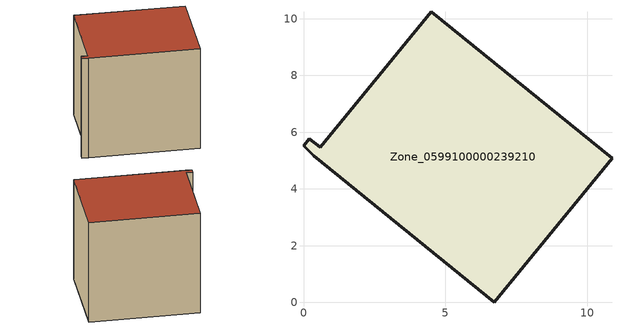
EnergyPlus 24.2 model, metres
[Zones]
Zone_0599100000239210
 floor ground (C_G): 0.37,5.17 0,5.52 0.21,5.77 0.6,5.46 4.51,10.25 10.88,5.08 6.73,0 z0
 wall outside (C_F): 6.73,0 10.88,5.08 4.51,10.25 0.6,5.46 0.21,5.77 0,5.52 0.37,5.17 6.73,0 z0:8.23
 roof outside (C_R): 0,5.52 0.37,5.17 6.73,0 10.88,5.08 4.51,10.25 0.6,5.46 0.21,5.77 z8.23
[BUILDING]
Pand.0599100000239210: North Axis=0; Terrain=City; Loads Convergence Tolerance Value=0.04; Temperature Convergence Tolerance Value=0.4; Solar Distribution=FullExterior; Maximum Number of Warmup Days=25; Minimum Number of Warmup Days=1
[Site:Location]
Rotterdam.The.Hague.AP_ZH_NLD Design_Conditions: Latitude=51.96; Longitude=4.45; Time Zone=1; Elevation=-4.5
[SITE:GROUNDTEMPERATURE:BUILDINGSURFACE]
18, 18, 18, 18, 18, 18, 18, 18, 18, 18, 18, 18
[MATERIAL] Thermal Absorptance=0.9; Solar Absorptance=0.7; Visible Absorptance=0.7
Name | Roughness | Thickness | Conductivity | Density | Specific Heat
G.TI.1946-1964 | MediumSmooth | 0.15 | 1 | 540 | 1210
F.TI.1946-1964 | Rough | 0.3 | 0.857143 | 1920 | 840
R.TI.1946-1964 | MediumRough | 0.2 | 0.277778 | 1500 | 1000
[CONSTRUCTION]
C_G: G.TI.1946-1964
C_F: F.TI.1946-1964
C_R: R.TI.1946-1964
[ZONE]
Zone_0599100000239210: Type=1; Multiplier=1; Ceiling Height=Autocalculate; Volume=Autocalculate; Floor Area=autocalculate; Part of Total Floor Area=Yes
[ZONEINFILTRATION:DESIGNFLOWRATE]
Infil_Zone_0599100000239210: Zone or ZoneList or Space or SpaceList=Zone_0599100000239210; Schedule=AlwaysOn; Design Flow Rate Calculation Method=Flow/Area; Flow Rate per Floor Area=0.003; Constant Term Coefficient=1; Temperature Term Coefficient=0; Velocity Term Coefficient=0; Velocity Squared Term Coefficient=0
[HVACTEMPLATE:ZONE:IDEALLOADSAIRSYSTEM]
Zone_0599100000239210: Maximum Heating Supply Air Temperature=50; Minimum Cooling Supply Air Temperature=13; Maximum Heating Supply Air Humidity Ratio=0.0156; Minimum Cooling Supply Air Humidity Ratio=0.0077; Heating Limit=NoLimit; Cooling Limit=NoLimit; Dehumidification Control Type=ConstantSensibleHeatRatio; Cooling Sensible Heat Ratio=0.7; Dehumidification Setpoint=60; Humidification Control Type=None; Humidification Setpoint=30; Outdoor Air Method=None; Outdoor Air Flow Rate per Person=0.00944; Outdoor Air Flow Rate per Zone Floor Area=0; Outdoor Air Flow Rate per Zone=0; Demand Controlled Ventilation Type=None; Outdoor Air Economizer Type=NoEconomizer; Heat Recovery Type=None; Sensible Heat Recovery Effectiveness=0.7; Latent Heat Recovery Effectiveness=0.65
[ZONECONTROL:THERMOSTAT]
ThermostatControl_Zone_0599100000239210: Zone or ZoneList=Zone_0599100000239210; Control Type Schedule=DualSetpointControlType; Control 1=Thermostat_Zone_0599100000239210; Temperature Difference Between Cutout And Setpoint=0
[THERMOSTATSETPOINT:DUALSETPOINT]
Thermostat_Zone_0599100000239210: Heating Setpoint Temperature Schedule=HeatingSetpoint_Zone_0599100000239210; Cooling Setpoint Temperature Schedule=CoolingSetpoint_Zone_0599100000239210
[SCHEDULE:COMPACT]
HeatingSetpoint_Zone_0599100000239210: Through: 12/31, For: AllDays, Until: 24:00, 21
CoolingSetpoint_Zone_0599100000239210: Through: 12/31, For: AllDays, Until: 24:00, 24
DualSetpointControlType: Through: 12/31, For: AllDays, Until: 24:00, 4
AlwaysOn: Through: 12/31, For: AllDays, Until: 24:00, 1
